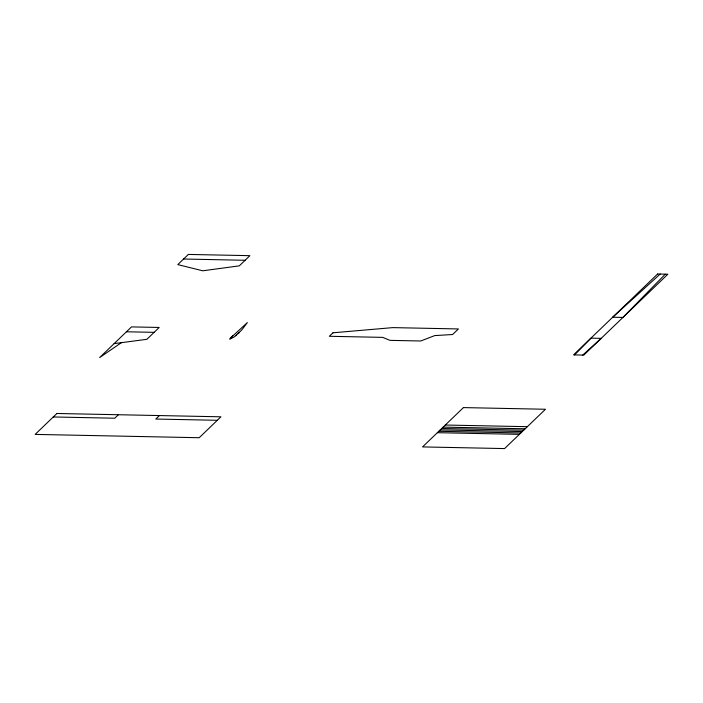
<?xml version="1.0" encoding="UTF-8"?>
<svg xmlns="http://www.w3.org/2000/svg" width="703" height="703" viewBox="0 0 703 703"><rect width="100%" height="100%" fill="white"/><g stroke="black" fill="none" stroke-linecap="round" stroke-linejoin="round"><path stroke-width="1.05" d="M230.979 337.625L230.338 338.292A8.234 3.418 -20.8 0 0 229.925 338.802L229.811 338.969A1.063 0.439 -20.8 0 0 229.776 339.241L234.653 336.675L241.067 330.656A77.787 32.259 -20.8 0 0 242.535 328.978L247.359 322.589L230.979 337.625L232.711 335.955L231.313 337.291L232.35 336.289M574.571 354.901L590.942 338.152L601.188 338.363L582.778 355.068M665.284 274.17L622.928 317.448L612.673 317.238L660.161 274.065M238.124 333.67L239.152 332.668M118.403 414.735L114.782 418.215L53.261 416.967M159.414 415.561L155.794 419.05L217.315 420.297M235.9 335.674L236.674 335.006M121.399 342.669L99.633 357.572L131.514 326.895L159.194 327.457L146.874 339.312L114.123 343.626M183.588 259.02L245.11 260.277M126.443 331.781L154.124 332.343M445.324 425.025L527.347 426.686M443.154 427.116L525.176 428.777M441.704 428.505L523.726 430.174M440.254 429.902L522.276 431.563M438.804 431.299L520.826 432.96M437.354 432.688L519.376 434.357M188.369 254.424L177.797 264.6L202.754 270.804L239.31 265.848L249.89 255.672L188.369 254.424M56.89 413.487L35.15 434.401L199.195 437.723L220.935 416.809L56.89 413.487M332.958 332.8L329.338 336.289L382.652 337.37L390.007 340.366L420.763 340.99L434.762 335.586L452.618 334.523L458.418 328.942L392.801 327.616L332.958 332.8M463.435 407.591L422.573 446.915L504.596 448.576L545.458 409.26L463.435 407.591M657.595 274.012L573.551 354.883L583.806 355.094L667.85 274.223L657.595 274.012"/></g></svg>
